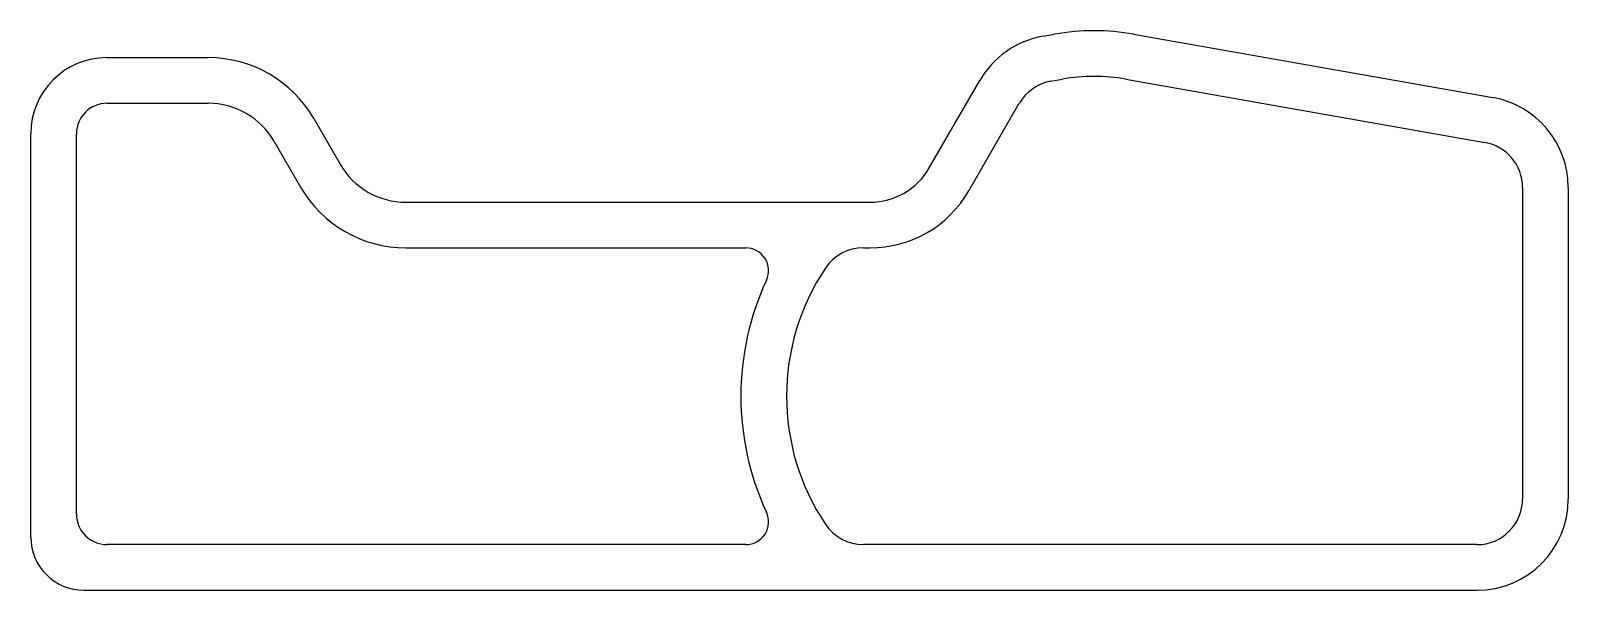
# Model space of a CAD drawing. Header units: metres. Extents: x 0 to 101, y 0 to 37.
import ezdxf

# ---------------------------------------------------------------- set-up
doc = ezdxf.new("R2010")
doc.units = ezdxf.units.M

msp = doc.modelspace()

# ---------------------------------------------------------------- linework, layer by layer
for p, q in [((66.5, 36.41), (67.25, 36.54)), ((66.5, 36.41), (66.5, 36.41)), ((67.25, 36.54), (67.25, 36.54)), ((72.45, 36.54), (96.04, 32.38)), ((72.45, 36.54), (72.45, 36.54)), ((5, 35), (11.66, 35)), ((59.02, 27.75), (62.35, 33.5)), ((62.35, 33.5), (62.35, 33.5)), ((67.02, 33.46), (67.77, 33.59)), ((67.02, 33.46), (67.02, 33.46)), ((67.77, 33.59), (67.77, 33.59)), ((71.93, 33.59), (95.52, 29.43)), ((71.93, 33.59), (71.93, 33.59)), ((96.04, 32.38), (96.04, 32.38)), ((5, 32), (11.66, 32)), ((61.62, 26.25), (64.94, 32)), ((64.94, 32), (64.94, 32)), ((18.59, 31), (20.32, 28)), ((18.59, 31), (18.59, 31)), ((0, 3.5), (0, 30)), ((3, 5), (3, 30)), ((15.99, 29.5), (17.72, 26.5)), ((15.99, 29.5), (15.99, 29.5)), ((95.52, 29.43), (95.52, 29.43)), ((20.32, 28), (20.32, 28)), ((59.02, 27.75), (59.02, 27.75)), ((17.72, 26.5), (17.72, 26.5)), ((98, 26.47), (98, 6)), ((101, 26.47), (101, 6)), ((24.65, 25.5), (55.13, 25.5)), ((61.62, 26.25), (61.62, 26.25)), ((24.65, 22.5), (46.97, 22.5)), ((54.7, 22.5), (55.13, 22.5)), ((48.33, 20.37), (48.33, 20.37)), ((52.2, 21.17), (52.2, 21.17)), ((48.33, 5.13), (48.33, 5.13)), ((52.2, 4.33), (52.2, 4.33)), ((46.97, 3), (5, 3)), ((95, 3), (54.7, 3)), ((3.5, 0), (95, 0))]:
    msp.add_line(p, q)
for centre, radius, start, end in [((67.54, 30.5), 6, 99.9935, 150), ((69.85, 21.77), 15, 80, 99.9935), ((5, 30), 5, 90, 180), ((11.66, 27), 8, 30, 90), ((67.54, 30.5), 3, 99.9936, 150), ((69.85, 21.77), 12, 80, 99.9936), ((95, 26.47), 6, 0, 80), ((5, 30), 2, 90, 180), ((11.66, 27), 5, 30, 90), ((95, 26.47), 3, 0, 80), ((24.65, 30.5), 5, 210, 270), ((55.13, 30), 4.5, 270, 330), ((24.65, 30.5), 8, 210, 270), ((55.13, 30), 7.5, 270, 330), ((46.97, 21), 1.5, 335.1751, 90), ((54.7, 19.5), 3, 90, 146.251), ((64.8, 12.75), 18.15, 155.1751, -155.175), ((64.8, 12.75), 15.15, 146.251, -146.251), ((46.97, 4.5), 1.5, 270, 24.825), ((95, 6), 6, 270, 0), ((95, 6), 3, 270, 0), ((5, 5), 2, 180, 270), ((54.7, 6), 3, 213.749, 270), ((3.5, 3.5), 3.5, 180, 270)]:
    msp.add_arc(centre, radius, start, end)

doc.saveas('drawing.dxf')
